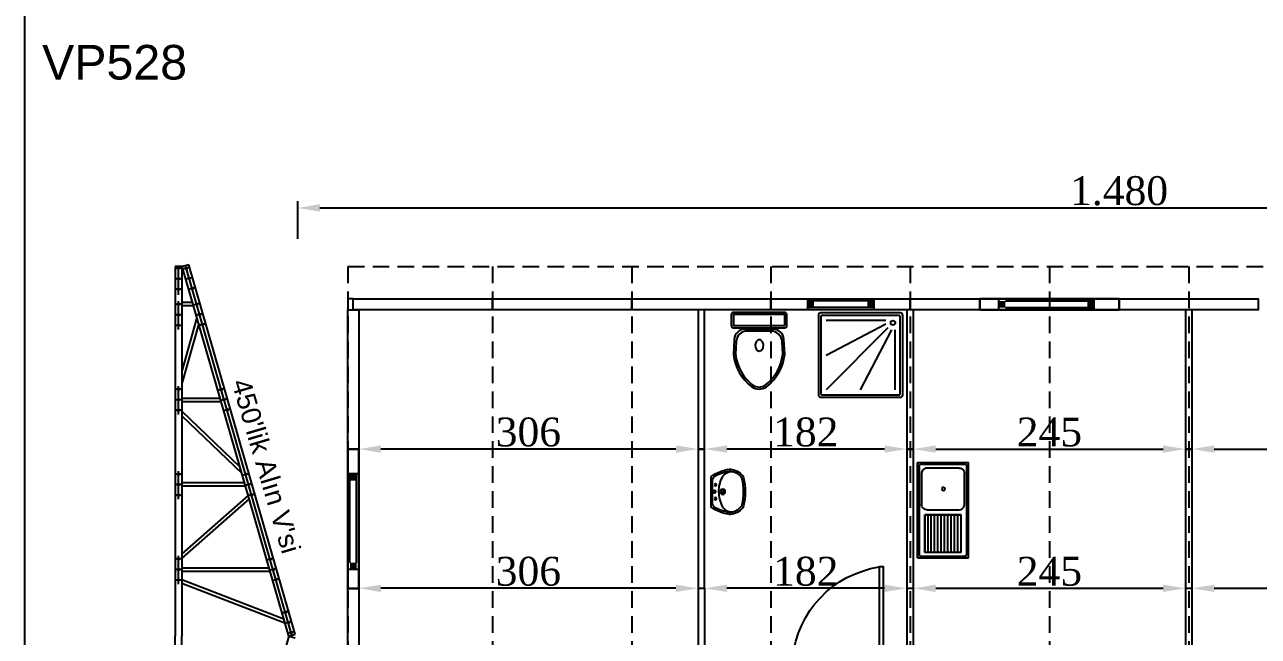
# Model space of a CAD drawing. Header units: millimetres. Extents: x 206945 to 219731, y -209822 to -201066.
# Drawn here: x 207957 to 209069, y -206615 to -206064 of the extents above; entities that cross this region are included whole.
import ezdxf

# ---------------------------------------------------------------- set-up
doc = ezdxf.new("R2010")
doc.units = ezdxf.units.MM
doc.header["$MEASUREMENT"] = 0
doc.linetypes.add('DASHED', pattern=[0.75, 0.5, -0.25])
for name, color, linetype in [('Block1', 255, 'Continuous'), ('DUVAR', 7, 'Continuous'), ('KAPI-PEN', 3, 'Continuous'), ('PANO', 11, 'Continuous'), ('TEFRIS', 4, 'Continuous'), ('ÖLÇÜLENDİRME', 121, 'Continuous')]:
    doc.layers.add(name, color=color, linetype=linetype)
doc.styles.add('133', font='times.ttf')
doc.styles.get("Standard").update_dxf_attribs({"font": 'arial.ttf'})
doc.dimstyles.new('MAKAS', dxfattribs={"dimscale": 20, "dimtxt": 1.3, "dimasz": 1, "dimexe": 0.3, "dimexo": 0.3, "dimgap": 0.1, "dimtad": 1, "dimrnd": 1, "dimzin": 12, "dimdsep": 46, "dimlunit": 6, "dimtxsty": '133', "dimcen": 0.8, "dimdle": 0.0005, "dimclrd": 4, "dimclre": 6, "dimclrt": 2, "dimazin": 3, "dimtfac": 1, "dimtmove": 0, "dimatfit": 2, "dimldrblk": 'DOTSMALL', "dimfxl": 0, "dimtolj": 1, "dimtzin": 0, "dimarcsym": 0})

# ---------------------------------------------------------------- blocks, each defined once
blk = doc.blocks.new('110')
blk.add_lwpolyline([(74265.2, -40100.5), (74265.2, -40226), (74275.2, -40226), (74275.2, -40100.5)], close=True)
blk = doc.blocks.new('kg')
at = {"layer": 'PANO', "color": 1}
for p, q in [((-19542.4, -7126.4), (-19602.4, -7126.4)), ((-19542.4, -7132.4), (-19602.4, -7132.4))]:
    blk.add_line(p, q, dxfattribs=at)
for points in [[(-19602.4, -7124.4), (-19602.4, -7134.4)], [(-19542.4, -7124.4), (-19542.4, -7134.4)]]:
    blk.add_lwpolyline(points, dxfattribs=at)
for points in [[(-19602.4, -7126.4), (-19596.4, -7126.4), (-19602.4, -7132.4), (-19596.4, -7132.4)], [(-19542.4, -7126.4), (-19548.4, -7126.4), (-19542.4, -7132.4), (-19548.4, -7132.4)]]:
    blk.add_solid(points, dxfattribs=at)
blk = doc.blocks.new('ehr')
at = {"layer": 'PANO', "color": 1}
for p, q in [((-20063, -6682.3), (-19983, -6682.3)), ((-20063, -6688.3), (-19983, -6688.3))]:
    blk.add_line(p, q, dxfattribs=at)
for points in [[(-20069, -6690.3), (-20069, -6680.3)], [(-19983, -6690.3), (-19983, -6680.3)]]:
    blk.add_lwpolyline(points, dxfattribs=at)
for points in [[(-20069, -6688.3), (-20063, -6688.3), (-20069, -6682.3), (-20063, -6682.3)], [(-19983, -6688.3), (-19989, -6688.3), (-19983, -6682.3), (-19989, -6682.3)]]:
    blk.add_solid(points, dxfattribs=at)
blk = doc.blocks.new('ewrt')
at = {"layer": 'PANO', "color": 1}
for p, q in [((-20140.2, -6827.4), (-20140.2, -6747.4)), ((-20134.2, -6827.4), (-20134.2, -6747.4))]:
    blk.add_line(p, q, dxfattribs=at)
for points in [[(-20132.2, -6747.4), (-20142.2, -6747.4)], [(-20132.2, -6833.4), (-20142.2, -6833.4)]]:
    blk.add_lwpolyline(points, dxfattribs=at)
for points in [[(-20134.2, -6747.4), (-20134.2, -6753.4), (-20140.2, -6747.4), (-20140.2, -6753.4)], [(-20134.2, -6833.4), (-20134.2, -6827.4), (-20140.2, -6833.4), (-20140.2, -6827.4)]]:
    blk.add_solid(points, dxfattribs=at)
blk = doc.blocks.new('D')
blk.add_lwpolyline([(69161.3, -39614.6), (69286.8, -39614.6), (69286.8, -39608.6), (69161.3, -39608.6)], close=True)
blk = doc.blocks.new('DUS')
at = {"layer": 'TEFRIS'}
for p, q in [((-1.6, 0.7), (-73.1, 0.7)), ((-75.3, -1.6), (-75.3, -73.1)), ((-73.1, -2.4), (-73.1, -72.3)), ((-2.4, -1.6), (-72.3, -1.6)), ((-14.5, -6.2), (-68.5, -6.2)), ((-14.6, -9.6), (-68.5, -37.7)), ((-1.6, -72.3), (-1.6, -2.4)), ((0.7, -73.1), (0.7, -1.6)), ((-12.9, -12.9), (-68.5, -68.5)), ((-9.6, -14.6), (-37.7, -68.5)), ((-6.2, -68.5), (-6.2, -14.5)), ((-73.1, -75.3), (-1.6, -75.3)), ((-72.3, -73.1), (-2.4, -73.1))]:
    blk.add_line(p, q, dxfattribs=at)
blk.add_circle((-8.2, -8.2), 2.03, dxfattribs=at)
for centre, radius, start, end in [((-73.1, -1.6), 2.28, 90, 180), ((-1.6, -1.6), 2.28, 0, 90), ((-72.3, -2.4), 0.76, 90, 180), ((-2.4, -2.4), 0.76, 360, 90), ((-73.1, -73.1), 2.28, 180, 270), ((-72.3, -72.3), 0.76, 180, 270), ((-2.4, -72.3), 0.76, 270, 0), ((-1.6, -73.1), 2.28, 270, 360)]:
    blk.add_arc(centre, radius, start, end, dxfattribs=at)
blk = doc.blocks.new('KLOZET')
at = {"layer": 'TEFRIS'}
for p, q in [((-15, 12.4), (-13.8, 12.4)), ((-15, -12.4), (-13.8, -12.4))]:
    blk.add_line(p, q, dxfattribs=at)
for points in [[(-67.2, -6.6, 0.199825), (-37.9, -23.2), (-24.4, -22.4, 0.397632), (-15, -12.4), (-15, 12.4, 0.397632), (-24.4, 22.4), (-37.9, 23.2, 0.199825), (-67.2, 6.6, 0.284389)], [(-2, -25.1, 0.414214), (0, -23.1), (0, 23.1, 0.414214), (-2, 25.1), (-11.8, 25.1, 0.414214), (-13.8, 23.1), (-13.8, -23.1, 0.414214), (-11.8, -25.1)], [(-37.8, -21.3), (-26.4, -20.7, 0.398989), (-16.9, -10.7), (-16.9, 10.7, 0.398989), (-26.4, 20.7), (-37.8, 21.3, 0.197715), (-65.7, 5.6, 0.284389), (-65.7, -5.6, 0.197715)]]:
    blk.add_lwpolyline(points, format="xyb", close=True, dxfattribs=at)
blk.add_lwpolyline([(-11.9, -23.2), (-1.9, -23.2), (-1.9, 23.2), (-11.9, 23.2)], close=True, dxfattribs=at)
at = {"layer": 'TEFRIS', "linetype": 'Continuous'}
blk.add_polyline3d([(-35, -0.1, 0), (-34.2, -2.2, 0), (-32, -3.6, 0), (-29.1, -3.9, 0), (-26.5, -3, 0), (-24.9, -1.2, 0), (-24.9, 0.9, 0), (-26.5, 2.7, 0), (-29.1, 3.6, 0), (-32, 3.3, 0), (-34.2, 1.9, 0), (-35, -0.1, 0)], dxfattribs=at)
blk = doc.blocks.new('LAVABO')
at = {"layer": 'TEFRIS'}
for points in [[(13.9, 0, 0.112842), (20.4, 16.5, 0.051406), (20.4, 17.4, 0.218961), (14.4, 28.5, 0.113197), (12.7, 29.3, 0.122001), (-12.7, 29.3, 0.113197), (-14.4, 28.5, 0.218961), (-20.4, 17.4, 0.051406), (-20.4, 16.5, 0.112842), (-13.9, 0)], [(10, 1.2, 0.248162), (13.8, 2.8, 0.097547), (18.6, 16.6, 0.057084), (18.6, 17.5, 0.205938), (13.7, 26.7, 0.12541), (11.8, 27.7, 0.11725), (-11.8, 27.7, 0.12541), (-13.7, 26.7, 0.174088), (-18.3, 19.3, 0.114282), (-18.6, 16.6, 0.097547), (-13.8, 2.8, 0.248162), (-10, 1.2)]]:
    blk.add_lwpolyline(points, format="xyb", close=True, dxfattribs=at)
blk.add_lwpolyline([(-18.3, 19.3, 0.321438), (-13.2, 10.3, 0.098457), (0, 7.1, 0.139763), (13.2, 10.3, 0.277065), (18.3, 19.3)], format="xyb", dxfattribs=at)
for centre, radius in [((0, 10.5), 2.31), ((0, 10.5), 1.42), ((-6.2, 4), 0.923), ((0, 3.2), 1.08), ((6.2, 4), 0.923)]:
    blk.add_circle(centre, radius, dxfattribs=at)
blk = doc.blocks.new('EVYE')
at = {"layer": 'TEFRIS'}
for p, q in [((-45.2, 24.7), (40.8, 24.7)), ((-45.2, 24.7), (-45.2, -21.3)), ((-41.7, 23.2), (37.3, 23.2)), ((40.8, 24.7), (40.8, -21.3)), ((-40.2, -12.8, -1.5), (-40.2, 16.2, -1.5)), ((-35.4, 21, -1.5), (-7.4, 21, -1.5)), ((35.8, 18.1, -1.7), (1.9, 18.1, -1.7)), ((1.9, 18.1, -1.7), (1.9, -14.6, -1.7)), ((35.8, 15.1, -1.7), (1.9, 15.1, -1.7)), ((35.8, 12.2, -1.7), (1.9, 12.2, -1.7)), ((35.8, -14.6, -1.7), (35.8, 18.1, -1.7)), ((35.8, 9.2, -1.7), (1.9, 9.2, -1.7)), ((35.8, 6.2, -1.7), (1.9, 6.2, -1.7)), ((35.8, 3.2, -1.7), (1.9, 3.2, -1.7)), ((35.8, 0.3, -1.7), (1.9, 0.3, -1.7)), ((35.8, -2.7, -1.7), (1.9, -2.7, -1.7)), ((35.8, -5.7, -1.7), (1.9, -5.7, -1.7)), ((35.8, -8.6, -1.7), (1.9, -8.6, -1.7)), ((40.8, -21.3), (-45.2, -21.3)), ((37.3, -19.8), (-41.8, -19.8)), ((35.8, -11.6, -1.7), (1.9, -11.6, -1.7)), ((35.8, -14.6, -1.7), (1.9, -14.6, -1.7))]:
    blk.add_line(p, q, dxfattribs=at)
blk.add_circle((-21.4, 1.3, -4.5), 1.49, dxfattribs=at)
for points, invisible_edges in [([(37.3, 23.2), (40.8, 24.7), (-45.2, 24.7)], 13), ([(37.3, 23.2), (-45.2, 24.7), (37.3, 23.2)], 3), ([(-45.2, 24.7), (-41.7, 23.2), (37.3, 23.2)], 13), ([(-43.6, 22), (-45.2, 24.7), (-43.1, 22.6)], 3), ([(-43.7, -17.8), (-45.2, 24.7), (-43.7, 21.2)], 3), ([(-43.1, 22.6), (-45.2, 24.7), (-42.5, 23)], 3), ([(-42.5, 23), (-45.2, 24.7), (-41.8, 23.2)], 3), ([(-43.7, 21.2), (-45.2, 24.7), (-43.7, 21.2)], 3), ([(-43.7, 21.2), (-45.2, 24.7), (-43.6, 22)], 3), ([(-43.7, -17.8), (-45.2, 24.7), (-43.7, -17.8)], 3), ([(-41.8, 23.2), (40.8, 24.7), (-41.7, 23.2)], 3), ([(38.1, 23), (40.8, 24.7), (37.3, 23.2)], 3), ([(38.7, 22.6), (40.8, 24.7), (38.1, 23)], 3), ([(39.1, 22), (40.8, 24.7), (38.7, 22.6)], 3), ([(39.3, 21.2), (40.8, 24.7), (39.1, 22)], 3), ([(39.3, -17.8), (40.8, -21.3), (40.8, 24.7)], 13), ([(39.3, -17.8), (40.8, 24.7), (39.3, -17.8)], 3), ([(39.3, -17.8), (40.8, 24.7), (39.3, 21.2)], 3), ([(39.3, 21.2), (40.8, 24.7), (39.3, 21.2)], 3), ([(-35.4, 21, -1.5), (-80.6, 20.6, -1.5), (-36.9, 20.8, -1.5)], 3), ([(-36.9, 20.8, -1.5), (-80.6, 20.6, -1.5), (-38.2, 20.1, -1.5)], 3), ([(-38.2, -16.7, -1.5), (-79.5, 21.7, -1.5), (-39.3, -15.6, -1.5)], 3), ([(-39.3, -15.6, -1.5), (-79.5, 21.7, -1.5), (-40, -14.3, -1.5)], 3), ([(-40, -14.3, -1.5), (-79.5, 21.7, -1.5), (-40.2, -12.8, -1.5)], 3), ([(-38.2, 20.1, -1.5), (-79.5, -18.3, -1.5), (-39.3, 19, -1.5)], 3), ([(-39.3, 19, -1.5), (-79.5, -18.3, -1.5), (-40, 17.7, -1.5)], 3), ([(-40, 17.7, -1.5), (-79.5, -18.3, -1.5), (-40.2, 16.2, -1.5)], 3), ([(-7.4, 21, -1.5), (37.8, 20.6, -1.5), (-5.9, 20.8, -1.5)], 3), ([(-5.9, 20.8, -1.5), (37.8, 20.6, -1.5), (-4.6, 20.1, -1.5)], 3), ([(-4.6, -16.7, -1.5), (36.7, 21.7, -1.5), (-3.5, -15.6, -1.5)], 3), ([(-4.6, 20.1, -1.5), (36.7, -18.3, -1.5), (-3.5, 19, -1.5)], 3), ([(-3.5, -15.6, -1.5), (36.7, 21.7, -1.5), (-2.9, -14.3, -1.5)], 3), ([(-3.5, 19, -1.5), (36.7, -18.3, -1.5), (-2.9, 17.7, -1.5)], 3), ([(-2.9, -14.3, -1.5), (36.7, 21.7, -1.5), (-2.6, -12.8, -1.5)], 3), ([(-2.9, 17.7, -1.5), (36.7, -18.3, -1.5), (-2.6, 16.2, -1.5)], 3), ([(-2.6, -12.8, -1.5), (36.7, 21.7, -1.5), (-2.6, 16.2, -1.5)], 3), ([(1.9, -14.6, -1.7), (1.9, 18.1, -1.7), (35.8, 18.1, -1.7)], 12), ([(-36.9, -17.4, -1.5), (-80.6, -17.2, -1.5), (-38.2, -16.7, -1.5)], 3), ([(-35.4, -17.6, -1.5), (-80.6, -17.2, -1.5), (-36.9, -17.4, -1.5)], 3), ([(-43.6, -18.6), (-45.2, -21.3), (-43.7, -17.8)], 3), ([(-43.1, -19.2), (-45.2, -21.3), (-43.6, -18.6)], 3), ([(-42.5, -19.6), (-45.2, -21.3), (-43.1, -19.2)], 3), ([(-41.8, -19.8), (-45.2, -21.3), (-42.5, -19.6)], 3), ([(-41.7, -19.8), (-45.2, -21.3), (-41.8, -19.8)], 3), ([(-35.4, -17.6, -1.5), (37.7, -17.6, -1.5), (-7.4, -17.6, -1.5)], 3), ([(-7.4, -17.6, -1.5), (37.8, -17.2, -1.5), (-5.9, -17.4, -1.5)], 3), ([(-5.9, -17.4, -1.5), (37.8, -17.2, -1.5), (-4.6, -16.7, -1.5)], 3), ([(37.3, -19.8), (40.8, -21.3), (38.1, -19.6)], 3), ([(37.3, -19.8), (40.8, -21.3), (37.3, -19.8)], 3), ([(38.1, -19.6), (40.8, -21.3), (38.7, -19.2)], 3), ([(38.7, -19.2), (40.8, -21.3), (39.1, -18.6)], 3), ([(39.1, -18.6), (40.8, -21.3), (39.3, -17.8)], 3)]:
    blk.add_3dface(points, dxfattribs=dict(at, invisible_edges=invisible_edges))
blk = doc.blocks.new('*D7442')
at = {"layer": 'Defpoints', "color": 0}
for p in [(209683.9, -206228.9), (208203.4, -206262.7), (209683.9, -206262.7)]:
    blk.add_point(p, dxfattribs=at)
at = {"layer": 'DUVAR', "color": 6, "lineweight": -2}
for p, q in [((208203.4, -206256.7), (208203.4, -206222.9)), ((209683.9, -206256.7), (209683.9, -206222.9))]:
    blk.add_line(p, q, dxfattribs=at)
at = {"layer": 'DUVAR', "color": 4, "lineweight": -2}
blk.add_line((208223.4, -206228.9), (209663.9, -206228.9), dxfattribs=at)
at = {"layer": 'DUVAR', "color": 4}
for points in [[(208223.4, -206225.5), (208223.4, -206232.2), (208203.4, -206228.9)], [(209663.9, -206232.2), (209663.9, -206225.5), (209683.9, -206228.9)]]:
    blk.add_solid(points, dxfattribs=at)
at = {"layer": 'DUVAR', "color": 2, "insert": (208943.7, -206213.6), "char_height": 26, "attachment_point": 5, "style": '133'}
blk.add_mtext('\\A1;1.480', dxfattribs=at)
blk = doc.blocks.new('_DotSmall')
at = {"color": 0, "linetype": 'ByBlock', "const_width": 0.5}
blk.add_lwpolyline([(-0.0625, 0, 1), (0.0625, 0, 1)], format="xyb", close=True, dxfattribs=at)
blk = doc.blocks.new('*D7447')
at = {"layer": 'Defpoints', "color": 0}
for p in [(208258.4, -206446.2), (208258.4, -206446.2), (208564.2, -206446.2)]:
    blk.add_point(p, dxfattribs=at)
at = {"layer": 'DUVAR', "color": 4, "lineweight": -2}
blk.add_line((208544.2, -206446.2), (208278.4, -206446.2), dxfattribs=at)
at = {"layer": 'DUVAR', "color": 6, "lineweight": -2}
for p, q in [((208258.4, -206452.2), (208258.4, -206452.2)), ((208564.2, -206452.2), (208564.2, -206452.2))]:
    blk.add_line(p, q, dxfattribs=at)
at = {"layer": 'DUVAR', "color": 4}
for points in [[(208278.4, -206442.9), (208278.4, -206449.5), (208258.4, -206446.2)], [(208544.2, -206449.5), (208544.2, -206442.9), (208564.2, -206446.2)]]:
    blk.add_solid(points, dxfattribs=at)
at = {"layer": 'DUVAR', "color": 2, "insert": (208411.3, -206431), "char_height": 26, "attachment_point": 5, "style": '133'}
blk.add_mtext('\\A1;306', dxfattribs=at)
blk = doc.blocks.new('*D7448')
at = {"layer": 'Defpoints', "color": 0}
for p in [(208570.2, -206446.2), (208570.2, -206446.2), (208752.4, -206446.2)]:
    blk.add_point(p, dxfattribs=at)
at = {"layer": 'DUVAR', "color": 4, "lineweight": -2}
blk.add_line((208732.4, -206446.2), (208590.2, -206446.2), dxfattribs=at)
at = {"layer": 'DUVAR', "color": 6, "lineweight": -2}
for p, q in [((208570.2, -206452.2), (208570.2, -206452.2)), ((208752.4, -206452.2), (208752.4, -206452.2))]:
    blk.add_line(p, q, dxfattribs=at)
at = {"layer": 'DUVAR', "color": 4}
for points in [[(208590.2, -206442.9), (208590.2, -206449.5), (208570.2, -206446.2)], [(208732.4, -206449.5), (208732.4, -206442.9), (208752.4, -206446.2)]]:
    blk.add_solid(points, dxfattribs=at)
at = {"layer": 'DUVAR', "color": 2, "insert": (208661.3, -206431), "char_height": 26, "attachment_point": 5, "style": '133'}
blk.add_mtext('\\A1;182', dxfattribs=at)
blk = doc.blocks.new('*D7449')
at = {"layer": 'Defpoints', "color": 0}
for p in [(208758.4, -206446.2), (209003.4, -206446.2), (209003.4, -206446.2)]:
    blk.add_point(p, dxfattribs=at)
at = {"layer": 'DUVAR', "color": 6, "lineweight": -2}
for p, q in [((208758.4, -206440.2), (208758.4, -206440.2)), ((209003.4, -206440.2), (209003.4, -206440.2))]:
    blk.add_line(p, q, dxfattribs=at)
at = {"layer": 'DUVAR', "color": 4, "lineweight": -2}
blk.add_line((208778.4, -206446.2), (208983.4, -206446.2), dxfattribs=at)
at = {"layer": 'DUVAR', "color": 4}
for points in [[(208778.4, -206442.9), (208778.4, -206449.5), (208758.4, -206446.2)], [(208983.4, -206449.5), (208983.4, -206442.9), (209003.4, -206446.2)]]:
    blk.add_solid(points, dxfattribs=at)
at = {"layer": 'DUVAR', "color": 2, "insert": (208880.9, -206431), "char_height": 26, "attachment_point": 5, "style": '133'}
blk.add_mtext('\\A1;245', dxfattribs=at)
blk = doc.blocks.new('*D7450')
at = {"layer": 'Defpoints', "color": 0}
for p in [(209009.4, -206446.2), (209254.4, -206446.2), (209254.4, -206446.2)]:
    blk.add_point(p, dxfattribs=at)
at = {"layer": 'DUVAR', "color": 6, "lineweight": -2}
for p, q in [((209009.4, -206440.2), (209009.4, -206440.2)), ((209254.4, -206440.2), (209254.4, -206440.2))]:
    blk.add_line(p, q, dxfattribs=at)
at = {"layer": 'DUVAR', "color": 4, "lineweight": -2}
blk.add_line((209029.4, -206446.2), (209234.4, -206446.2), dxfattribs=at)
at = {"layer": 'DUVAR', "color": 4}
for points in [[(209029.4, -206442.9), (209029.4, -206449.5), (209009.4, -206446.2)], [(209234.4, -206449.5), (209234.4, -206442.9), (209254.4, -206446.2)]]:
    blk.add_solid(points, dxfattribs=at)
at = {"layer": 'DUVAR', "color": 2, "insert": (209131.9, -206431), "char_height": 26, "attachment_point": 5, "style": '133'}
blk.add_mtext('\\A1;245', dxfattribs=at)
blk = doc.blocks.new('*D7452')
at = {"layer": 'Defpoints', "color": 0}
for p in [(208258.4, -206571.7), (208258.4, -206571.7), (208564.2, -206571.7)]:
    blk.add_point(p, dxfattribs=at)
at = {"layer": 'DUVAR', "color": 6, "lineweight": -2}
for p, q in [((208258.4, -206577.7), (208258.4, -206577.7)), ((208564.2, -206577.7), (208564.2, -206577.7))]:
    blk.add_line(p, q, dxfattribs=at)
at = {"layer": 'DUVAR', "color": 4, "lineweight": -2}
blk.add_line((208544.2, -206571.7), (208278.4, -206571.7), dxfattribs=at)
at = {"layer": 'DUVAR', "color": 4}
for points in [[(208278.4, -206568.4), (208278.4, -206575), (208258.4, -206571.7)], [(208544.2, -206575), (208544.2, -206568.4), (208564.2, -206571.7)]]:
    blk.add_solid(points, dxfattribs=at)
at = {"layer": 'DUVAR', "color": 2, "insert": (208411.3, -206556.5), "char_height": 26, "attachment_point": 5, "style": '133'}
blk.add_mtext('\\A1;306', dxfattribs=at)
blk = doc.blocks.new('*D7453')
at = {"layer": 'Defpoints', "color": 0}
for p in [(208570.2, -206571.7), (208570.2, -206571.7), (208752.4, -206571.7)]:
    blk.add_point(p, dxfattribs=at)
at = {"layer": 'DUVAR', "color": 6, "lineweight": -2}
for p, q in [((208570.2, -206577.7), (208570.2, -206577.7)), ((208752.4, -206577.7), (208752.4, -206577.7))]:
    blk.add_line(p, q, dxfattribs=at)
at = {"layer": 'DUVAR', "color": 4, "lineweight": -2}
blk.add_line((208732.4, -206571.7), (208590.2, -206571.7), dxfattribs=at)
at = {"layer": 'DUVAR', "color": 4}
for points in [[(208590.2, -206568.4), (208590.2, -206575), (208570.2, -206571.7)], [(208732.4, -206575), (208732.4, -206568.4), (208752.4, -206571.7)]]:
    blk.add_solid(points, dxfattribs=at)
at = {"layer": 'DUVAR', "color": 2, "insert": (208661.3, -206556.5), "char_height": 26, "attachment_point": 5, "style": '133'}
blk.add_mtext('\\A1;182', dxfattribs=at)
blk = doc.blocks.new('*D7454')
at = {"layer": 'Defpoints', "color": 0}
for p in [(208758.4, -206571.7), (209003.4, -206571.7), (209003.4, -206571.7)]:
    blk.add_point(p, dxfattribs=at)
at = {"layer": 'DUVAR', "color": 6, "lineweight": -2}
for p, q in [((208758.4, -206565.7), (208758.4, -206565.7)), ((209003.4, -206565.7), (209003.4, -206565.7))]:
    blk.add_line(p, q, dxfattribs=at)
at = {"layer": 'DUVAR', "color": 4, "lineweight": -2}
blk.add_line((208778.4, -206571.7), (208983.4, -206571.7), dxfattribs=at)
at = {"layer": 'DUVAR', "color": 4}
for points in [[(208778.4, -206568.4), (208778.4, -206575), (208758.4, -206571.7)], [(208983.4, -206575), (208983.4, -206568.4), (209003.4, -206571.7)]]:
    blk.add_solid(points, dxfattribs=at)
at = {"layer": 'DUVAR', "color": 2, "insert": (208880.9, -206556.5), "char_height": 26, "attachment_point": 5, "style": '133'}
blk.add_mtext('\\A1;245', dxfattribs=at)
blk = doc.blocks.new('*D7455')
at = {"layer": 'Defpoints', "color": 0}
for p in [(209009.4, -206571.7), (209254.4, -206571.7), (209254.4, -206571.7)]:
    blk.add_point(p, dxfattribs=at)
at = {"layer": 'DUVAR', "color": 6, "lineweight": -2}
for p, q in [((209009.4, -206565.7), (209009.4, -206565.7)), ((209254.4, -206565.7), (209254.4, -206565.7))]:
    blk.add_line(p, q, dxfattribs=at)
at = {"layer": 'DUVAR', "color": 4, "lineweight": -2}
blk.add_line((209029.4, -206571.7), (209234.4, -206571.7), dxfattribs=at)
at = {"layer": 'DUVAR', "color": 4}
for points in [[(209029.4, -206568.4), (209029.4, -206575), (209009.4, -206571.7)], [(209234.4, -206575), (209234.4, -206568.4), (209254.4, -206571.7)]]:
    blk.add_solid(points, dxfattribs=at)
at = {"layer": 'DUVAR', "color": 2, "insert": (209131.9, -206556.5), "char_height": 26, "attachment_point": 5, "style": '133'}
blk.add_mtext('\\A1;245', dxfattribs=at)

msp = doc.modelspace()

# ---------------------------------------------------------------- linework, layer by layer
at = {"color": 2}
msp.add_lwpolyline([(209922.706, -207379.345), (207957.297, -207379.345), (207957.297, -206045.924), (209922.706, -206045.924)], close=True, dxfattribs=at)
for points in [[(208755.448, -206320.713), (208629.948, -206320.713), (208629.948, -206310.713), (208755.448, -206310.713)], [(208629.948, -206310.713), (208755.448, -206310.713), (208755.448, -206320.713), (208629.948, -206320.713)], [(208755.448, -206310.713), (208818.198, -206310.713), (208818.198, -206320.713), (208755.448, -206320.713)], [(208818.198, -206310.713), (208943.698, -206310.713), (208943.698, -206320.713), (208818.198, -206320.713)], [(208818.198, -206310.713), (208943.698, -206310.713), (208943.698, -206320.713), (208818.198, -206320.713)], [(208818.198, -206310.713), (208943.698, -206310.713), (208943.698, -206320.713), (208818.198, -206320.713)], [(208818.198, -206320.713), (208943.698, -206320.713), (208943.698, -206310.713), (208818.198, -206310.713)], [(208248.448, -206571.713), (208248.448, -206446.213), (208258.448, -206446.213), (208258.448, -206571.713)], [(208248.448, -206571.713), (208248.448, -206446.213), (208258.448, -206446.213), (208258.448, -206571.713)], [(208248.448, -206571.713), (208248.448, -206446.213), (208258.448, -206446.213), (208258.448, -206571.713)], [(208258.448, -206571.713), (208258.448, -206446.213), (208248.448, -206446.213), (208248.448, -206571.713)], [(208564.198, -206571.713), (208564.198, -206631.464), (208570.198, -206631.464), (208570.198, -206571.713)], [(208752.448, -206571.713), (208752.448, -206694.213), (208758.448, -206694.213), (208758.448, -206571.713)], [(209003.448, -206571.713), (209003.448, -206694.213), (209009.448, -206694.213), (209009.448, -206571.713)]]:
    msp.add_lwpolyline(points, close=True)
at = {"layer": 'Block1', "color": 1}
for p, q in [((208092.92, -206281.713), (208092.92, -206614.713)), ((208098.92, -206281.713), (208092.92, -206281.713)), ((208098.92, -206281.713), (208098.92, -206614.713)), ((208098.92, -206281.713), (208099.366, -206281.713)), ((208098.92, -206284.713), (208100.23, -206284.713)), ((208105.131, -206280.052), (208099.366, -206281.713)), ((208195.333, -206614.713), (208099.366, -206281.713)), ((208201.098, -206613.052), (208105.131, -206280.052)), ((208108.732, -206314.213), (208098.92, -206314.213)), ((208109.596, -206317.213), (208098.92, -206317.213)), ((208112.585, -206327.584), (208098.92, -206376.047)), ((208114.161, -206333.051), (208098.92, -206387.101)), ((208098.92, -206400.213), (208133.516, -206400.213)), ((208098.92, -206403.213), (208134.381, -206403.213)), ((208098.92, -206412.005), (208151.352, -206462.105)), ((208098.92, -206416.154), (208153.003, -206467.831)), ((208155.562, -206476.713), (208098.92, -206476.713)), ((208156.427, -206479.713), (208098.92, -206479.713)), ((208158.797, -206487.938), (208098.92, -206540.578)), ((208159.716, -206491.125), (208098.92, -206544.573)), ((208098.92, -206553.213), (208177.609, -206553.213)), ((208098.92, -206556.213), (208178.473, -206556.213)), ((208195.333, -206614.713), (208201.098, -206613.052)), ((208092.92, -206947.713), (208092.92, -206614.713)), ((208098.92, -206947.713), (208098.92, -206614.713)), ((208195.333, -206614.713), (208099.366, -206947.713)), ((208195.333, -206614.713), (208201.098, -206616.375))]:
    msp.add_line(p, q, dxfattribs=at)
at = {"layer": 'Block1', "color": 2}
for p, q in [((208098.92, -206283.213), (208092.92, -206283.213)), ((208105.803, -206282.383), (208100.037, -206284.044)), ((208198.215, -206613.883), (208102.248, -206280.883)), ((208098.92, -206292.713), (208092.92, -206292.713)), ((208108.433, -206291.511), (208102.668, -206293.173)), ((208111.064, -206300.64), (208105.299, -206302.301)), ((208098.92, -206302.213), (208092.92, -206302.213)), ((208098.92, -206315.713), (208092.92, -206315.713)), ((208115.169, -206314.883), (208109.403, -206316.544)), ((208117.8, -206324.011), (208112.034, -206325.673)), ((208098.92, -206325.213), (208092.92, -206325.213)), ((208098.92, -206334.713), (208092.92, -206334.713)), ((208120.43, -206333.14), (208114.665, -206334.801)), ((208098.92, -206392.213), (208092.92, -206392.213)), ((208098.92, -206401.713), (208092.92, -206401.713)), ((208137.322, -206391.754), (208131.557, -206393.416)), ((208139.953, -206400.882), (208134.188, -206402.544)), ((208098.92, -206411.213), (208092.92, -206411.213)), ((208142.584, -206410.011), (208136.818, -206411.672)), ((208098.92, -206468.713), (208092.92, -206468.713)), ((208159.369, -206468.254), (208153.603, -206469.915)), ((208098.92, -206478.213), (208092.92, -206478.213)), ((208161.999, -206477.382), (208156.234, -206479.044)), ((208098.92, -206487.713), (208092.92, -206487.713)), ((208164.63, -206486.511), (208158.865, -206488.172)), ((208098.92, -206545.213), (208092.92, -206545.213)), ((208181.415, -206544.754), (208175.65, -206546.415)), ((208098.92, -206554.713), (208092.92, -206554.713)), ((208184.046, -206553.882), (208178.281, -206555.544)), ((208098.92, -206564.213), (208092.92, -206564.213)), ((208186.677, -206563.011), (208180.911, -206564.672)), ((208195.165, -206592.464), (208189.399, -206594.126)), ((208197.795, -206601.593), (208192.03, -206603.254)), ((208200.426, -206610.721), (208194.661, -206612.383))]:
    msp.add_line(p, q, dxfattribs=at)
at = {"layer": 'Block1', "color": 1, "linetype": 'DASHED', "ltscale": 30}
for p, q in [((208248.448, -206281.713), (208248.448, -206948.213)), ((208248.448, -206281.713), (209638.948, -206281.713)), ((208378.948, -206281.713), (208378.948, -206948.213)), ((208504.448, -206281.713), (208504.448, -206948.213)), ((208629.948, -206281.713), (208629.948, -206948.213)), ((208755.448, -206281.713), (208755.448, -206948.213)), ((208880.948, -206281.713), (208880.948, -206948.213)), ((209006.448, -206281.713), (209006.448, -206948.213))]:
    msp.add_line(p, q, dxfattribs=at)
at = {"layer": 'Block1', "color": 1}
for centre, radius in [((208095.92, -206283.213), 0.8), ((208095.92, -206283.213), 0.4), ((208102.92, -206283.213), 0.8), ((208102.92, -206283.213), 0.4), ((208095.92, -206292.713), 0.8), ((208095.92, -206302.213), 0.8), ((208095.92, -206292.713), 0.4), ((208095.92, -206302.213), 0.4), ((208105.551, -206292.342), 0.8), ((208105.551, -206292.342), 0.4), ((208108.181, -206301.47), 0.8), ((208108.181, -206301.47), 0.4), ((208095.92, -206315.713), 0.8), ((208095.92, -206315.713), 0.4), ((208112.286, -206315.713), 0.8), ((208112.286, -206315.713), 0.4), ((208114.917, -206324.842), 0.8), ((208095.92, -206325.213), 0.8), ((208095.92, -206334.713), 0.8), ((208095.92, -206325.213), 0.4), ((208095.92, -206334.713), 0.4), ((208114.917, -206324.842), 0.4), ((208117.548, -206333.97), 0.8), ((208117.548, -206333.97), 0.4), ((208095.92, -206392.213), 0.8), ((208095.92, -206401.713), 0.8), ((208095.92, -206392.213), 0.4), ((208095.92, -206401.713), 0.4), ((208134.44, -206392.585), 0.8), ((208134.44, -206392.585), 0.4), ((208137.07, -206401.713), 0.8), ((208137.07, -206401.713), 0.4), ((208095.92, -206411.213), 0.8), ((208095.92, -206411.213), 0.4), ((208139.701, -206410.842), 0.8), ((208139.701, -206410.842), 0.4), ((208095.92, -206468.713), 0.8), ((208095.92, -206468.713), 0.4), ((208156.486, -206469.085), 0.8), ((208156.486, -206469.085), 0.4), ((208095.92, -206478.213), 0.8), ((208095.92, -206478.213), 0.4), ((208159.117, -206478.213), 0.8), ((208159.117, -206478.213), 0.4), ((208095.92, -206487.713), 0.8), ((208095.92, -206487.713), 0.4), ((208161.747, -206487.342), 0.8), ((208161.748, -206487.342), 0.4), ((208095.92, -206545.213), 0.8), ((208095.92, -206545.213), 0.4), ((208178.532, -206545.585), 0.8), ((208178.533, -206545.585), 0.4), ((208095.92, -206554.713), 0.8), ((208095.92, -206554.713), 0.4), ((208181.163, -206554.713), 0.8), ((208181.163, -206554.713), 0.4), ((208095.92, -206564.213), 0.8), ((208095.92, -206564.213), 0.4), ((208183.794, -206563.842), 0.8), ((208183.794, -206563.842), 0.4), ((208192.282, -206593.295), 0.8), ((208192.282, -206593.295), 0.4), ((208194.913, -206602.423), 0.8), ((208194.913, -206602.423), 0.4), ((208197.544, -206611.552), 0.8), ((208197.544, -206611.552), 0.4)]:
    msp.add_circle(centre, radius, dxfattribs=at)
at = {"layer": 'DUVAR', "color": 1}
for p, q in [((208092.92, -206281.713), (208092.92, -206614.713)), ((208098.92, -206563.763), (208190.879, -206599.258)), ((208098.92, -206566.979), (208191.921, -206602.876)), ((208092.92, -206947.713), (208092.92, -206614.713))]:
    msp.add_line(p, q, dxfattribs=at)
msp.add_lwpolyline([(208253.448, -206310.713), (208248.448, -206310.713), (208248.448, -206320.713), (208253.448, -206320.713)], close=True, dxfattribs=at)
at = {"layer": 'KAPI-PEN'}
msp.add_lwpolyline([(208649.449, -206634.464, -0.34104855), (208727.449, -206552.464), (208727.449, -206634.464), (208731.449, -206634.464), (208731.449, -206552.464), (208727.449, -206552.464)], format="xyb", dxfattribs=at)
at = {"layer": 'ÖLÇÜLENDİRME', "color": 2, "ltscale": 0.5}
for p, q in [((208095.92, -206307.092), (208095.92, -206281.713)), ((208095.92, -206338.4), (208095.92, -206313.022)), ((208095.92, -206414.9), (208095.92, -206389.522)), ((208095.92, -206491.4), (208095.92, -206466.022)), ((208095.92, -206567.9), (208095.92, -206542.522))]:
    msp.add_line(p, q, dxfattribs=at)

# ---------------------------------------------------------------- block references
at = {"xscale": -1}
for p, rotation in [((168152.947, -132045.482), 89.99999999999993), ((168278.447, -132045.482), 89.99999999999991), ((168403.947, -132045.482), 89.99999999999993), ((168843.197, -132045.482), 89.99999999999993), ((133983.216, -246546.715), 180), ((133983.216, -246797.715), 180)]:
    msp.add_blockref('110', p, dxfattribs=dict(at, rotation=rotation))
at = {"rotation": 270}
for p in [(248178.773, -137159.381), (248367.023, -137159.381), (248618.023, -137159.381), (248178.773, -137284.881), (248367.023, -137284.881), (248618.023, -137284.881)]:
    msp.add_blockref('D', p, dxfattribs=at)
at = {"layer": 'Block1', "color": 0}
for name, p in [('kg', (228265.127, -199186.32)), ('ehr', (228904.2, -199630.406)), ('ewrt', (228390.627, -199721.252))]:
    msp.add_blockref(name, p, dxfattribs=at)
at = {"layer": 'TEFRIS', "rotation": 90}
msp.add_blockref('KLOZET', (208619.223, -206322.998), dxfattribs=at)
at = {"layer": 'TEFRIS'}
msp.add_blockref('DUS', (208748.059, -206324.178), dxfattribs=at)
at = {"layer": 'TEFRIS', "xscale": -1}
for name, p, rotation in [('EVYE', (208786.657, -206503.491, 1.7), 89.99999999999993), ('LAVABO', (208575.942, -206484.702), 270)]:
    msp.add_blockref(name, p, dxfattribs=dict(at, rotation=rotation))

# ---------------------------------------------------------------- texts
at = {"linetype": 'Continuous', "lineweight": 25}
msp.add_text('VP528', height=31.1692, dxfattribs=at).set_placement((207972.957, -206113.163))
msp.add_text("450'lik Alın V'si", height=17.45473, rotation=286.480614, dxfattribs=at).set_placement((208143.569, -206386.097))

# ---------------------------------------------------------------- dimensions: what is measured, and where the dimension line sits
at = {"layer": 'DUVAR', "color": 1}
for p1, p2, distance, picture, middle in [((208203.448, -206262.689), (209683.948, -206262.689), 33.808, '*D7442', (208943.698, -206213.646)), ((208564.198, -206446.213), (208258.448, -206446.213), 0, '*D7447', (208411.323, -206431.018)), ((208752.448, -206446.213), (208570.198, -206446.213), 0, '*D7448', (208661.323, -206431.018)), ((208758.448, -206446.213), (209003.448, -206446.213), 0, '*D7449', (208880.948, -206431.018)), ((209009.448, -206446.213), (209254.448, -206446.213), 0, '*D7450', (209131.948, -206431.018)), ((208564.198, -206571.713), (208258.448, -206571.713), 0, '*D7452', (208411.323, -206556.518)), ((208752.448, -206571.713), (208570.198, -206571.713), 0, '*D7453', (208661.323, -206556.518)), ((208758.448, -206571.713), (209003.448, -206571.713), 0, '*D7454', (208880.948, -206556.518)), ((209009.448, -206571.713), (209254.448, -206571.713), 0, '*D7455', (209131.948, -206556.518))]:
    dim = msp.add_aligned_dim(p1=p1, p2=p2, distance=distance, dimstyle='MAKAS', dxfattribs=at)
    dim.commit()
    dim.dimension.update_dxf_attribs({"geometry": picture, "text_midpoint": middle})

doc.saveas('drawing.dxf')
